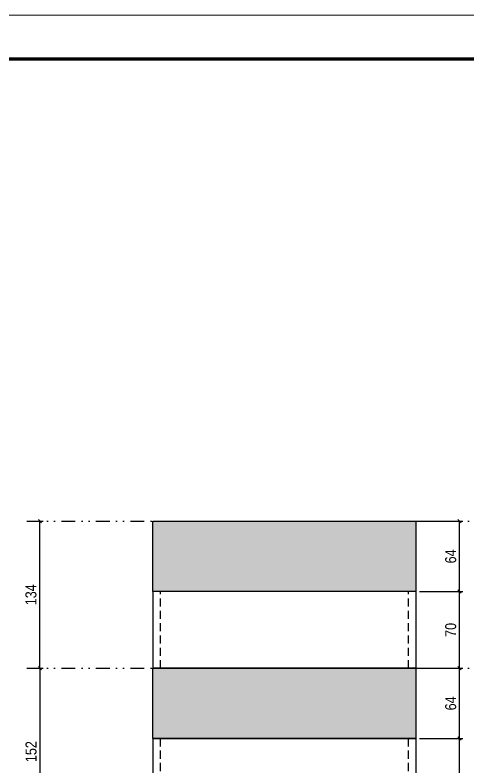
# Model space of a CAD drawing. Extents: x 808 to 7089, y -98 to 17032.
# Drawn here: x 5947 to 6360, y 2564 to 3250 of the extents above; entities that cross this region are included whole.
import ezdxf

# ---------------------------------------------------------------- set-up
doc = ezdxf.new("R2010")
doc.units = 0
for name, pattern in [('DASHED', [0.75, 0.5, -0.25]), ('DIVIDE2', [0.625, 0.25, -0.125, 0, -0.125, 0, -0.125]), ('HIDDEN', [0.375, 0.25, -0.125])]:
    doc.linetypes.add(name, pattern=pattern)
for name, color, linetype in [('COTA', 241, 'Continuous'), ('Nível', 160, 'Continuous'), ('Painéis', 200, 'Continuous'), ('Sarrafo de Pressão', 42, 'HIDDEN')]:
    doc.layers.add(name, color=color, linetype=linetype)
doc.layers.add('Folhas', color=255, linetype='Continuous', lineweight=9)
doc.layers.add('SARRAFO DE PRESSAO', color=251, linetype='DASHED', lineweight=9)
doc.styles.add('COTA TECNICA', font='techl___.ttf', dxfattribs={"height": 10})
doc.styles.add('COTA TECNICA-50', font='techl___.ttf', dxfattribs={"height": 10})
doc.dimstyles.new('COTA PAINEL-50', dxfattribs={"dimtxt": 10, "dimasz": 3, "dimexe": 3, "dimexo": 3, "dimgap": 3, "dimtad": 1, "dimdec": 1, "dimzin": 12, "dimdsep": 46, "dimtxsty": 'COTA TECNICA-50', "dimblk1": 'OBLIQUE', "dimblk2": 'OBLIQUE', "dimsah": 1, "dimcen": 0.9, "dimclrd": 4, "dimclre": 4, "dimclrt": 240, "dimadec": 1, "dimazin": 3, "dimtfac": 1, "dimtdec": 1, "dimtmove": 0, "dimatfit": 3, "dimfxl": 1, "dimtolj": 1, "dimtzin": 12, "dimarcsym": 0})
doc.dimstyles.new('PAINEL', dxfattribs={"dimtxt": 10, "dimasz": 3, "dimexe": 3, "dimexo": 3, "dimgap": 3, "dimtad": 1, "dimdec": 1, "dimzin": 12, "dimdsep": 46, "dimtxsty": 'COTA TECNICA', "dimblk1": 'OBLIQUE', "dimblk2": 'OBLIQUE', "dimsah": 1, "dimcen": 0.9, "dimclrd": 4, "dimclre": 4, "dimclrt": 240, "dimadec": 1, "dimazin": 3, "dimtfac": 1, "dimtdec": 1, "dimtmove": 0, "dimatfit": 3, "dimfxl": 1, "dimtolj": 1, "dimtzin": 12, "dimarcsym": 0})

# ---------------------------------------------------------------- blocks, each defined once
blk = doc.blocks.new('9999999999')
at = {"layer": 'Folhas'}
blk.add_lwpolyline([(98138.98, 34190.21), (99623.98, 34190.21), (99623.98, 35240.21), (98138.98, 35240.21)], close=True, dxfattribs=at)
at = {"layer": 'Folhas', "color": 30, "const_width": 3}
blk.add_lwpolyline([(98213.98, 34230.21), (99583.98, 34230.21), (99583.98, 35200.21), (98213.98, 35200.21)], close=True, dxfattribs=at)
blk = doc.blocks.new('_Oblique')
at = {"color": 0, "linetype": 'ByBlock', "lineweight": -2}
blk.add_line((-0.5, -0.5), (0.5, 0.5), dxfattribs=at)
blk = doc.blocks.new('*D107')
at = {"layer": 'COTA', "color": 4, "lineweight": -2, "transparency": 16777216}
for p, q in [((5960.84, 2787.99), (5972.69, 2787.99)), ((5969.69, 2653.99), (5969.69, 2787.99)), ((5960.84, 2653.99), (5972.69, 2653.99))]:
    blk.add_line(p, q, dxfattribs=at)
at = {"layer": 'Defpoints', "color": 0, "transparency": 16777216}
for p in [(5957.84, 2787.99), (5969.69, 2787.99), (5957.84, 2653.99)]:
    blk.add_point(p, dxfattribs=at)
at = {"layer": 'COTA', "color": 4, "lineweight": -2, "transparency": 16777216, "xscale": 3, "yscale": 3, "zscale": 3}
for p, rotation in [((5969.69, 2787.99), 90), ((5969.69, 2653.99), 270)]:
    blk.add_blockref('_Oblique', p, dxfattribs=dict(at, rotation=rotation))
at = {"layer": 'COTA', "color": 240, "transparency": 16777216, "insert": (5961.47, 2720.99), "char_height": 10, "attachment_point": 5, "rotation": 90, "style": 'COTA TECNICA-50'}
blk.add_mtext('\\A1;134', dxfattribs=at)
blk = doc.blocks.new('*D117')
at = {"layer": 'COTA', "color": 4, "linetype": 'ByBlock', "lineweight": -2, "transparency": 16777216}
for p, q in [((6315.6, 2589.99), (6355.24, 2589.99)), ((6352.24, 2501.99), (6352.24, 2589.99)), ((6315.6, 2501.99), (6355.24, 2501.99))]:
    blk.add_line(p, q, dxfattribs=at)
at = {"layer": 'Defpoints', "color": 0, "linetype": 'ByBlock', "transparency": 16777216}
for p in [(6312.6, 2589.99), (6352.24, 2589.99), (6312.6, 2501.99)]:
    blk.add_point(p, dxfattribs=at)
at = {"layer": 'COTA', "color": 4, "linetype": 'ByBlock', "lineweight": -2, "transparency": 16777216, "xscale": 3, "yscale": 3, "zscale": 3}
for p, rotation in [((6352.24, 2589.99), 90), ((6352.24, 2501.99), 270)]:
    blk.add_blockref('_Oblique', p, dxfattribs=dict(at, rotation=rotation))
at = {"layer": 'COTA', "color": 240, "linetype": 'ByBlock', "transparency": 16777216, "insert": (6344.14, 2545.99), "char_height": 10, "attachment_point": 5, "rotation": 90, "style": 'COTA TECNICA'}
blk.add_mtext('\\A1;88', dxfattribs=at)
blk = doc.blocks.new('*D119')
at = {"layer": 'COTA', "color": 4, "linetype": 'ByBlock', "lineweight": -2, "transparency": 16777216}
for p, q in [((6315.6, 2589.99), (6355.24, 2589.99)), ((6352.24, 2501.99), (6352.24, 2589.99)), ((6315.6, 2501.99), (6355.24, 2501.99))]:
    blk.add_line(p, q, dxfattribs=at)
at = {"layer": 'Defpoints', "color": 0, "linetype": 'ByBlock', "transparency": 16777216}
for p in [(6312.6, 2589.99), (6352.24, 2589.99), (6312.6, 2501.99)]:
    blk.add_point(p, dxfattribs=at)
at = {"layer": 'COTA', "color": 4, "linetype": 'ByBlock', "lineweight": -2, "transparency": 16777216, "xscale": 3, "yscale": 3, "zscale": 3}
for p, rotation in [((6352.24, 2589.99), 90), ((6352.24, 2501.99), 270)]:
    blk.add_blockref('_Oblique', p, dxfattribs=dict(at, rotation=rotation))
at = {"layer": 'COTA', "color": 240, "linetype": 'ByBlock', "transparency": 16777216, "insert": (6344.14, 2545.99), "char_height": 10, "attachment_point": 5, "rotation": 90, "style": 'COTA TECNICA'}
blk.add_mtext('\\A1;88', dxfattribs=at)
blk = doc.blocks.new('*D120')
at = {"layer": 'COTA', "color": 4, "lineweight": -2, "transparency": 16777216}
for p, q in [((6315.6, 2723.99), (6355.24, 2723.99)), ((6352.24, 2653.99), (6352.24, 2723.99)), ((6315.6, 2653.99), (6355.24, 2653.99))]:
    blk.add_line(p, q, dxfattribs=at)
at = {"layer": 'Defpoints', "color": 0, "transparency": 16777216}
for p in [(6312.6, 2723.99), (6352.24, 2723.99), (6312.6, 2653.99)]:
    blk.add_point(p, dxfattribs=at)
at = {"layer": 'COTA', "color": 4, "lineweight": -2, "transparency": 16777216, "xscale": 3, "yscale": 3, "zscale": 3}
for p, rotation in [((6352.24, 2723.99), 90), ((6352.24, 2653.99), 270)]:
    blk.add_blockref('_Oblique', p, dxfattribs=dict(at, rotation=rotation))
at = {"layer": 'COTA', "color": 240, "transparency": 16777216, "insert": (6344.14, 2688.99), "char_height": 10, "attachment_point": 5, "rotation": 90, "style": 'COTA TECNICA-50'}
blk.add_mtext('\\A1;70', dxfattribs=at)
blk = doc.blocks.new('*D121')
at = {"layer": 'COTA', "color": 4, "lineweight": -2, "transparency": 16777216}
for p, q in [((6315.6, 2787.99), (6355.24, 2787.99)), ((6352.24, 2723.99), (6352.24, 2787.99)), ((6315.6, 2723.99), (6355.24, 2723.99))]:
    blk.add_line(p, q, dxfattribs=at)
at = {"layer": 'Defpoints', "color": 0, "transparency": 16777216}
for p in [(6312.6, 2787.99), (6352.24, 2787.99), (6312.6, 2723.99)]:
    blk.add_point(p, dxfattribs=at)
at = {"layer": 'COTA', "color": 4, "lineweight": -2, "transparency": 16777216, "xscale": 3, "yscale": 3, "zscale": 3}
for p, rotation in [((6352.24, 2787.99), 90), ((6352.24, 2723.99), 270)]:
    blk.add_blockref('_Oblique', p, dxfattribs=dict(at, rotation=rotation))
at = {"layer": 'COTA', "color": 240, "transparency": 16777216, "insert": (6344.14, 2755.99), "char_height": 10, "attachment_point": 5, "rotation": 90, "style": 'COTA TECNICA-50'}
blk.add_mtext('\\A1;64', dxfattribs=at)
blk = doc.blocks.new('*D1585')
at = {"layer": 'COTA', "color": 4, "lineweight": -2, "transparency": 16777216}
for p, q in [((5960.84, 2653.99), (5972.69, 2653.99)), ((5969.69, 2653.99), (5969.69, 2501.99)), ((5960.84, 2501.99), (5972.69, 2501.99))]:
    blk.add_line(p, q, dxfattribs=at)
at = {"layer": 'Defpoints', "color": 0, "transparency": 16777216}
for p in [(5957.84, 2653.99), (5957.84, 2501.99), (5969.69, 2501.99)]:
    blk.add_point(p, dxfattribs=at)
at = {"layer": 'COTA', "color": 4, "lineweight": -2, "transparency": 16777216, "xscale": 3, "yscale": 3, "zscale": 3}
for p, rotation in [((5969.69, 2653.99), 90), ((5969.69, 2501.99), 270)]:
    blk.add_blockref('_Oblique', p, dxfattribs=dict(at, rotation=rotation))
at = {"layer": 'COTA', "color": 240, "transparency": 16777216, "insert": (5961.58, 2577.99), "char_height": 10, "attachment_point": 5, "rotation": 90, "style": 'COTA TECNICA'}
blk.add_mtext('\\A1;152', dxfattribs=at)
blk = doc.blocks.new('*D126')
at = {"layer": 'COTA', "color": 4, "lineweight": -2, "transparency": 16777216}
for p, q in [((6315.6, 2653.99), (6355.24, 2653.99)), ((6352.24, 2589.99), (6352.24, 2653.99)), ((6315.6, 2589.99), (6355.24, 2589.99))]:
    blk.add_line(p, q, dxfattribs=at)
at = {"layer": 'Defpoints', "color": 0, "transparency": 16777216}
for p in [(6312.6, 2653.99), (6352.24, 2653.99), (6312.6, 2589.99)]:
    blk.add_point(p, dxfattribs=at)
at = {"layer": 'COTA', "color": 4, "lineweight": -2, "transparency": 16777216, "xscale": 3, "yscale": 3, "zscale": 3}
for p, rotation in [((6352.24, 2653.99), 90), ((6352.24, 2589.99), 270)]:
    blk.add_blockref('_Oblique', p, dxfattribs=dict(at, rotation=rotation))
at = {"layer": 'COTA', "color": 240, "transparency": 16777216, "insert": (6344.14, 2621.99), "char_height": 10, "attachment_point": 5, "rotation": 90, "style": 'COTA TECNICA-50'}
blk.add_mtext('\\A1;64', dxfattribs=at)

msp = doc.modelspace()

# ---------------------------------------------------------------- hatches: boundary and pattern name
at = {"layer": 'COTA', "linetype": 'ByBlock'}
h = msp.add_hatch(dxfattribs=at)
h.set_pattern_fill('AR-CONC', color=256, scale=0.03)
h.set_pattern_definition([(50, (-2592.155, -1324.0027), (5.46554, -0.4781726), [0.5715, -6.2865]), (355, (-2592.155, -1324.0027), (-1.0573026, 5.7317054), [0.4572, -5.0292175]), (100.451445, (-2591.6994, -1324.0425), (4.4082374, 5.2535326), [0.4857003, -5.3427073]), (46.1842, (-2592.155, -1322.4787), (8.132371, -1.26127), [0.85725, -9.42975]), (96.63556, (-2591.477, -1322.584), (7.122124, 7.422784), [0.728551, -8.014068]), (351.18415, (-2592.155, -1322.479), (7.122124, 7.422784), [0.685799, -7.543792]), (21, (-2591.393, -1322.8597), (4.5484317, -3.067956), [0.5715, -6.2865]), (326, (-2591.393, -1322.8597), (1.854061, 5.525639), [0.4572, -5.0292]), (71.451445, (-2591.014, -1323.1153), (6.4024926, 2.457683), [0.4857003, -5.342698]), (37.5, (-2592.1549, -1324.0027), (0.0926581, 2.53665117), [0, -4.96824, 0, -5.1054, 0, -5.04825]), (7.5, (-2592.1549, -1324.0027), (2.0045899, 3.00541724), [0, -2.91084, 0, -4.85394, 0, -1.92405]), (327.5, (-2593.8541, -1324.0027), (4.06771786, -0.1718623), [0, -1.905, 0, -5.9436, 0, -7.8867]), (317.5, (-2594.616, -1324.0027), (4.4438754, 0.7627947), [0, -2.4765, 0, -3.94716, 0, -5.6007])])
h.paths.add_polyline_path([(6312.6, 2787.99), (6312.59, 2723.99), (6072.59, 2723.99), (6072.6, 2787.99)])
h = msp.add_hatch(dxfattribs=at)
h.set_pattern_fill('AR-CONC', color=256, scale=0.03)
h.set_pattern_definition([(50, (-2592.155, -1458.0027), (5.46554, -0.4781726), [0.5715, -6.2865]), (355, (-2592.155, -1458.0027), (-1.0573026, 5.7317054), [0.4572, -5.0292175]), (100.451445, (-2591.6994, -1458.0425), (4.4082374, 5.2535326), [0.4857003, -5.3427073]), (46.1842, (-2592.155, -1456.4787), (8.132371, -1.26127), [0.85725, -9.42975]), (96.63556, (-2591.477, -1456.584), (7.122124, 7.422784), [0.728551, -8.014068]), (351.18415, (-2592.155, -1456.479), (7.122124, 7.422784), [0.685799, -7.543792]), (21, (-2591.393, -1456.8597), (4.5484317, -3.067956), [0.5715, -6.2865]), (326, (-2591.393, -1456.8597), (1.854061, 5.525639), [0.4572, -5.0292]), (71.451445, (-2591.014, -1457.1153), (6.4024926, 2.457683), [0.4857003, -5.342698]), (37.5, (-2592.1549, -1458.0027), (0.0926581, 2.53665117), [0, -4.96824, 0, -5.1054, 0, -5.04825]), (7.5, (-2592.1549, -1458.0027), (2.0045899, 3.00541724), [0, -2.91084, 0, -4.85394, 0, -1.92405]), (327.5, (-2593.8541, -1458.0027), (4.06771786, -0.1718623), [0, -1.905, 0, -5.9436, 0, -7.8867]), (317.5, (-2594.616, -1458.0027), (4.4438754, 0.7627947), [0, -2.4765, 0, -3.94716, 0, -5.6007])])
h.paths.add_polyline_path([(6312.6, 2653.99), (6312.59, 2589.99), (6072.59, 2589.99), (6072.6, 2653.99)])

# ---------------------------------------------------------------- linework, layer by layer
for p, q in [((6072.6, 2723.99), (6072.6, 2787.99)), ((6072.6, 2787.99), (6312.6, 2787.99)), ((6312.6, 2787.99), (6312.6, 2787.99)), ((6312.6, 2723.99), (6312.6, 2787.99)), ((6072.6, 2589.99), (6072.6, 2653.99)), ((6072.6, 2653.99), (6312.6, 2653.99)), ((6312.6, 2653.99), (6312.6, 2653.99)), ((6312.6, 2589.99), (6312.6, 2653.99))]:
    msp.add_line(p, q, dxfattribs=at)
at = {"layer": 'Nível', "color": 4, "linetype": 'DIVIDE2', "ltscale": 50}
for p, q in [((5957.84, 2787.99), (7008.17, 2787.99)), ((5957.84, 2653.99), (7008.17, 2653.99))]:
    msp.add_line(p, q, dxfattribs=at)
at = {"layer": 'Painéis'}
msp.add_line((6312.6, 2653.99), (6072.6, 2653.99), dxfattribs=at)
for points in [[(6312.6, 2653.99), (6312.6, 2723.99), (6072.6, 2723.99), (6072.6, 2653.99)], [(6072.6, 2589.99), (6312.6, 2589.99)]]:
    msp.add_lwpolyline(points, dxfattribs=at)
msp.add_lwpolyline([(6312.6, 2589.99), (6072.6, 2589.99), (6072.6, 2503.99), (6312.6, 2503.99)], close=True, dxfattribs=at)
at = {"layer": 'Sarrafo de Pressão', "ltscale": 30}
for p, q in [((6079.6, 2653.99), (6079.6, 2723.99)), ((6305.6, 2653.99), (6305.6, 2723.99)), ((6079.6, 2503.99), (6079.6, 2589.99)), ((6305.6, 2503.99), (6305.6, 2589.99))]:
    msp.add_line(p, q, dxfattribs=at)

# ---------------------------------------------------------------- block references
at = {"layer": 'SARRAFO DE PRESSAO', "color": 6, "linetype": 'ByBlock'}
msp.add_blockref('9999999999', (-92575.81, -31990.63), dxfattribs=at)

# ---------------------------------------------------------------- dimensions: what is measured, and where the dimension line sits
at = {"layer": 'COTA'}
for base, p1, p2, dimstyle, picture, middle in [((5969.69, 2787.99), (5957.84, 2653.99), (5957.84, 2787.99), 'COTA PAINEL-50', '*D107', (5961.47, 2720.99)), ((6352.24, 2787.99), (6312.6, 2723.99), (6312.6, 2787.99), 'COTA PAINEL-50', '*D121', (6344.14, 2755.99)), ((6352.24, 2723.99), (6312.6, 2653.99), (6312.6, 2723.99), 'COTA PAINEL-50', '*D120', (6344.14, 2688.99)), ((5969.69, 2501.99), (5957.84, 2653.99), (5957.84, 2501.99), 'PAINEL', '*D1585', (5961.58, 2577.99)), ((6352.24, 2653.99), (6312.6, 2589.99), (6312.6, 2653.99), 'COTA PAINEL-50', '*D126', (6344.14, 2621.99))]:
    dim = msp.add_linear_dim(base=base, p1=p1, p2=p2, angle=90, dimstyle=dimstyle, dxfattribs=at)
    dim.commit()
    dim.dimension.update_dxf_attribs({"geometry": picture, "text_midpoint": middle})
at = {"layer": 'COTA', "linetype": 'ByBlock'}
for picture in ['*D117', '*D119']:
    dim = msp.add_aligned_dim(p1=(6312.6, 2501.99), p2=(6312.6, 2589.99), distance=-39.64, dimstyle='PAINEL', dxfattribs=at)
    dim.commit()
    dim.dimension.update_dxf_attribs({"geometry": picture, "text_midpoint": (6344.14, 2545.99)})

doc.saveas('drawing.dxf')
